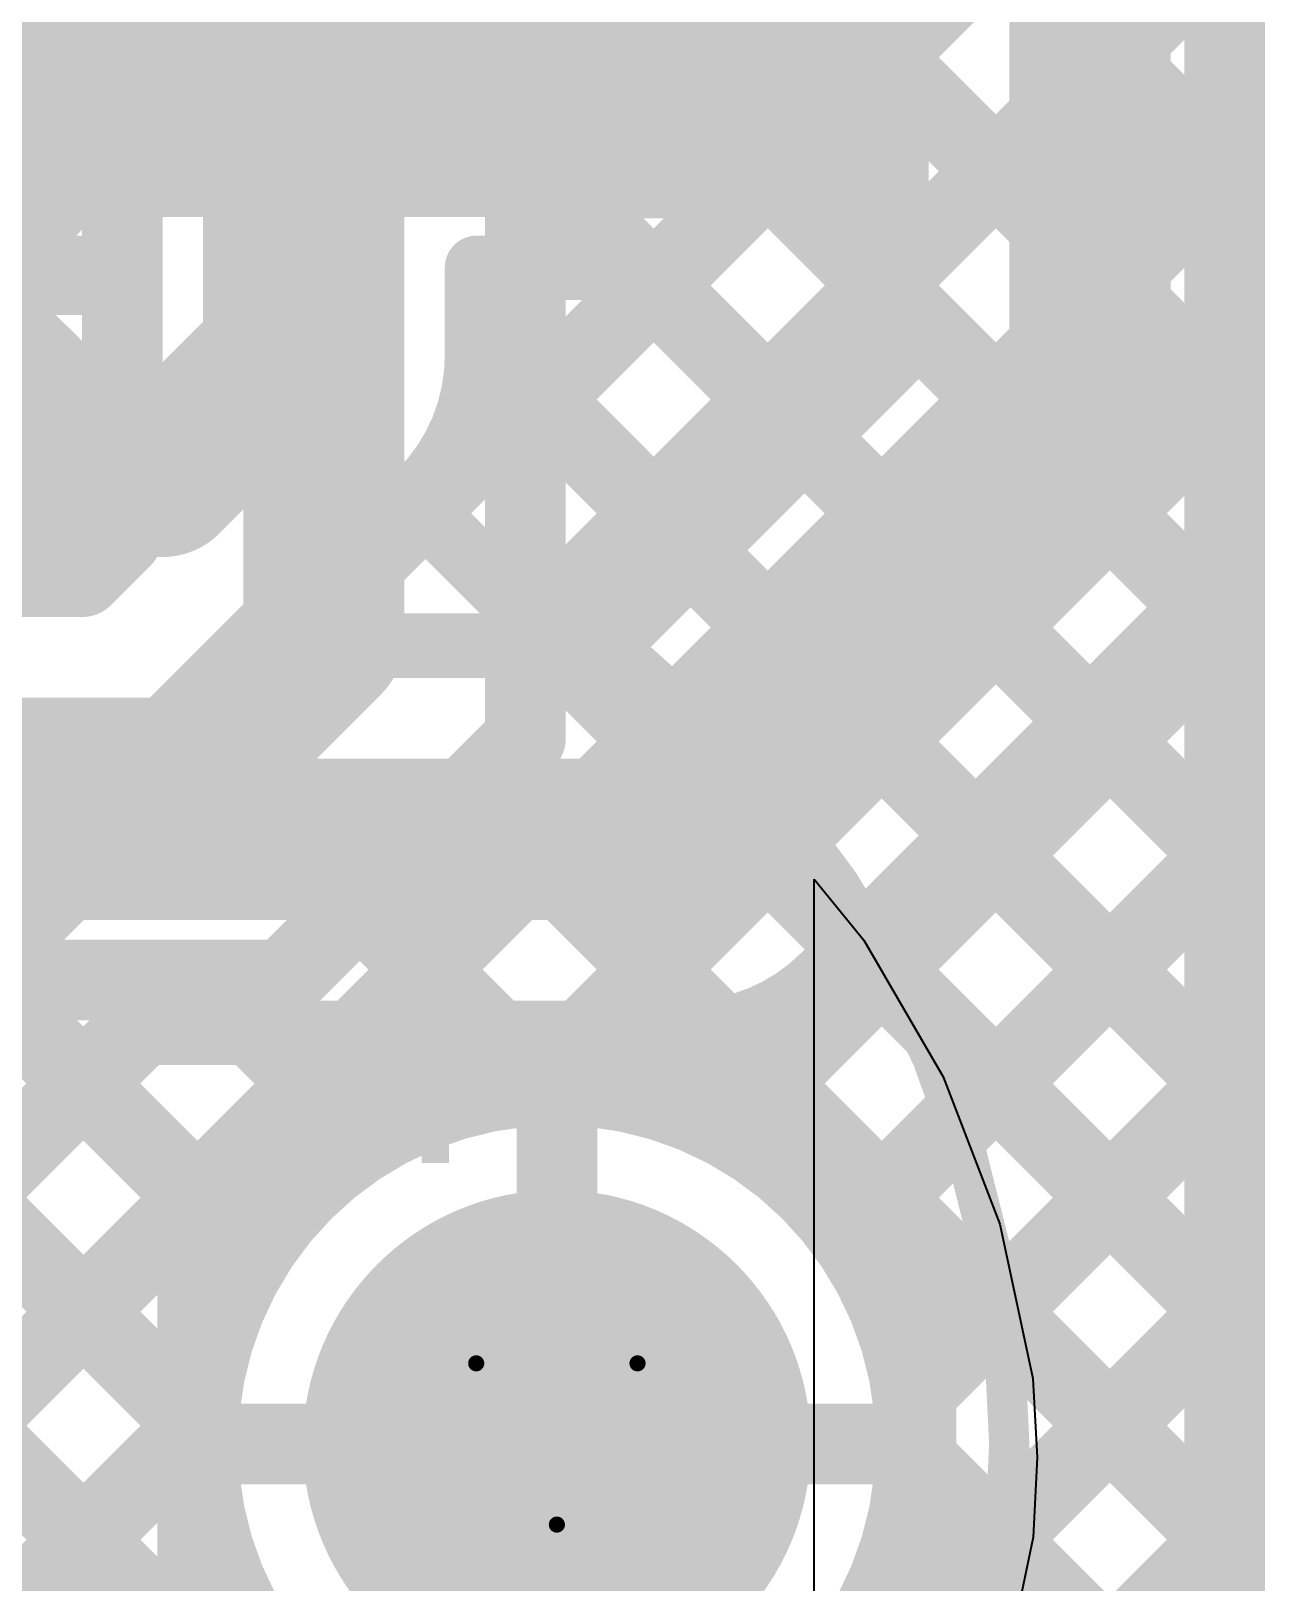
# Model space of a CAD drawing. Header units: inches. Extents: x -1.9 to 9.4, y 0 to 6.7.
# Drawn here: x 1.127 to 1.28, y 2.7237 to 2.9161 of the extents above; entities that cross this region are included whole.
import ezdxf

# ---------------------------------------------------------------- set-up
doc = ezdxf.new("R2010")
doc.units = ezdxf.units.IN
doc.header["$MEASUREMENT"] = 0
for name, color, linetype in [('Bottom Layer', 5, 'Continuous'), ('Bottom Solder', 6, 'Continuous'), ('Drill Drawing', 1, 'Continuous'), ('Multi-Layer', 9, 'Continuous'), ('Pad Holes', 156, 'Continuous'), ('Top Layer', 1, 'Continuous'), ('Top Overlay', 2, 'Continuous'), ('Top Paste', 8, 'Continuous'), ('Top Solder', 216, 'Continuous')]:
    doc.layers.add(name, color=color, linetype=linetype)
doc.styles.add('Arial', font='', dxfattribs={"height": 0.2})
doc.styles.get('Arial').set_extended_font_data('Arial')

# ---------------------------------------------------------------- blocks, each defined once
blk = doc.blocks.new('SMA_DO_214AC__24')
at = {"layer": 'Top Layer'}
blk.add_hatch(color=1, dxfattribs=at).paths.add_polyline_path([(-0.1063, 0.05512), (-0.04331, 0.05512), (-0.04331, -0.05512), (-0.1063, -0.05512)])
at = {"layer": 'Top Overlay'}
blk.add_hatch(color=2, dxfattribs=at).paths.add_polyline_path([(-0.15717, -0.06299), (-0.11122, -0.06299), (-0.11122, 0.06299), (-0.15717, 0.06299)])
at = {"layer": 'Top Paste'}
blk.add_hatch(color=8, dxfattribs=at).paths.add_polyline_path([(-0.1063, 0.05512), (-0.04331, 0.05512), (-0.04331, -0.05512), (-0.1063, -0.05512)])
at = {"layer": 'Top Solder'}
blk.add_hatch(color=216, dxfattribs=at).paths.add_polyline_path([(-0.1103, 0.05912), (-0.03931, 0.05912), (-0.03931, -0.05912), (-0.1103, -0.05912)])
at = {"layer": 'Top Overlay'}
blk.add_lwpolyline([(0.1119, 0.06034, 0.005, 0.005, 0), (-0.11745, 0.06034, 0.005, 0.005, 0)], format="xyseb", dxfattribs=at)
blk.add_lwpolyline([(-0.1187, 0.06034, 0.0025, 0.0025, 1), (-0.1162, 0.06034, 0.0025, 0.0025, 1)], format="xyseb", close=True, dxfattribs=at)
blk = doc.blocks.new('P______D6_3_L12___28')
at = {"layer": 'Bottom Layer'}
h = blk.add_hatch(color=5, dxfattribs=at)
edge = h.paths.add_edge_path()
edge.add_arc((0.0689, 0), 0.02953, 0, 360)
at = {"layer": 'Bottom Solder'}
h = blk.add_hatch(color=6, dxfattribs=at)
edge = h.paths.add_edge_path()
edge.add_arc((0.0689, 0), 0.0315, 0, 360)
at = {"layer": 'Multi-Layer'}
h = blk.add_hatch(color=9, dxfattribs=at)
edge = h.paths.add_edge_path()
edge.add_arc((0.0689, 0), 0.02953, 0, 360)
at = {"layer": 'Pad Holes'}
h = blk.add_hatch(color=7, dxfattribs=at)
edge = h.paths.add_edge_path()
edge.add_arc((0.0689, 0), 0.01772, 0, 360)
at = {"layer": 'Top Layer'}
h = blk.add_hatch(color=1, dxfattribs=at)
edge = h.paths.add_edge_path()
edge.add_arc((0.0689, 0), 0.02953, 0, 360)
at = {"layer": 'Top Solder'}
h = blk.add_hatch(color=216, dxfattribs=at)
edge = h.paths.add_edge_path()
edge.add_arc((0.0689, 0), 0.0315, 0, 360)
at = {"layer": 'Top Overlay'}
for p, q in [((0.10079, -0.07402), (0.10079, 0.07007)), ((0.10079, 0.07007), (0.10697, 0.06248)), ((0.10697, 0.06248), (0.1168, 0.04553)), ((0.1168, 0.04553), (0.12384, 0.02726)), ((0.12384, 0.02726), (0.12794, 0.0081)), ((0.12794, 0.0081), (0.12845, -0.00168)), ((0.12845, -0.00168), (0.12798, -0.01154)), ((0.12845, -0.00168), (0.12845, -0.00168)), ((0.12798, -0.01154), (0.12394, -0.03085))]:
    blk.add_line(p, q, dxfattribs=at)
for points in [[(0.125, -0.00001, 0.005, 0.005, 1), (-0.125, -0.00001, 0.005, 0.005, 1)], [(0.12375, -0.00001, 0.0025, 0.0025, 1), (0.12625, -0.00001, 0.0025, 0.0025, 1)]]:
    blk.add_lwpolyline(points, format="xyseb", close=True, dxfattribs=at)
at = {"layer": 'Top Overlay', "style": 'Arial'}
blk.add_text('-', height=0.03, rotation=90, dxfattribs=at).set_placement((0.06542, 0.03299))

msp = doc.modelspace()

# ---------------------------------------------------------------- linework, layer by layer
at = {"layer": 'Bottom Layer'}
for points in [[(1.27503, 2.09083, 0.01, 0.01, 0), (1.27503, 3.36951, 0.01, 0.01, 0)], [(1.16334, 2.84083, 0.02, 0.02, 0), (1.16334, 3.0533, 0.02, 0.02, 0)], [(1.13834, 2.85333, 0.01, 0.01, 0), (1.13834, 3.04061, 0.01, 0.01, 0)], [(1.18834, 2.85333, 0.01, 0.01, 0), (1.18834, 3.04061, 0.01, 0.01, 0)], [(1.18834, 2.98528, 0.01, 0.01, 0), (1.27503, 2.89859, 0.01, 0.01, 0)], [(1.18834, 2.89691, 0.01, 0.01, 0), (1.27503, 2.98359, 0.01, 0.01, 0)], [(1.18834, 2.95699, 0.01, 0.01, 0), (1.27503, 2.87031, 0.01, 0.01, 0)], [(1.18834, 2.86862, 0.01, 0.01, 0), (1.27503, 2.95531, 0.01, 0.01, 0)], [(1.09422, 2.88764, 0.01, 0.01, 0), (1.13834, 2.93176, 0.01, 0.01, 0)], [(1.10334, 2.92885, 0.01, 0.01, 0), (1.13834, 2.89385, 0.01, 0.01, 0)], [(1.18834, 2.92871, 0.01, 0.01, 0), (1.27503, 2.84202, 0.01, 0.01, 0)], [(1.18834, 2.84034, 0.01, 0.01, 0), (1.27503, 2.92703, 0.01, 0.01, 0)], [(1.09301, 2.9109, 0.01, 0.01, 0), (1.13834, 2.86557, 0.01, 0.01, 0)], [(1.11462, 2.87976, 0.01, 0.01, 0), (1.13834, 2.90348, 0.01, 0.01, 0)], [(1.18834, 2.90042, 0.01, 0.01, 0), (1.27503, 2.81374, 0.01, 0.01, 0)], [(1.09897, 2.72268, 0.01, 0.01, 0), (1.27503, 2.89874, 0.01, 0.01, 0)], [(1.12015, 2.857, 0.01, 0.01, 0), (1.13834, 2.87519, 0.01, 0.01, 0)], [(1.18834, 2.87214, 0.01, 0.01, 0), (1.27503, 2.78545, 0.01, 0.01, 0)], [(1.18992, 2.78535, 0.01, 0.01, 0), (1.27503, 2.87046, 0.01, 0.01, 0)], [(1.12015, 2.85548, 0.01, 0.01, 0), (1.12723, 2.84839, 0.01, 0.01, 0)], [(1.1334, 2.84839, 0.01, 0.01, 0), (1.13834, 2.85333, 0.01, 0.01, 0)], [(1.18834, 2.82833, 0.01, 0.01, 0), (1.18834, 2.85333, 0.01, 0.01, 0)], [(1.18834, 2.82833, 0.01, 0.01, 0), (1.18834, 2.85333, 0.01, 0.01, 0)], [(1.12015, 2.84839, 0.01, 0.01, 0), (1.1334, 2.84839, 0.01, 0.01, 0)], [(1.1459, 2.82339, 0.02, 0.02, 0), (1.16334, 2.84083, 0.02, 0.02, 0)], [(1.18834, 2.84385, 0.01, 0.01, 0), (1.27503, 2.75717, 0.01, 0.01, 0)], [(1.21635, 2.7835, 0.01, 0.01, 0), (1.27503, 2.84217, 0.01, 0.01, 0)], [(0.99822, 2.82339, 0.02, 0.02, 0), (1.1459, 2.82339, 0.02, 0.02, 0)], [(1.17584, 2.81583, 0.01, 0.01, 0), (1.18834, 2.82833, 0.01, 0.01, 0)], [(1.17584, 2.81583, 0.01, 0.01, 0), (1.18834, 2.82833, 0.01, 0.01, 0)], [(1.18196, 2.82195, 0.01, 0.01, 0), (1.27503, 2.72888, 0.01, 0.01, 0)], [(1.1709, 2.81089, 0.01, 0.01, 0), (1.17584, 2.81583, 0.01, 0.01, 0)], [(1.2305, 2.76936, 0.01, 0.01, 0), (1.27503, 2.81389, 0.01, 0.01, 0)], [(1.1584, 2.79839, 0.01, 0.01, 0), (1.1709, 2.81089, 0.01, 0.01, 0)], [(1.1584, 2.79839, 0.01, 0.01, 0), (1.1709, 2.81089, 0.01, 0.01, 0)], [(1.16782, 2.80781, 0.01, 0.01, 0), (1.19027, 2.78535, 0.01, 0.01, 0)], [(1.01072, 2.79839, 0.01, 0.01, 0), (1.1334, 2.79839, 0.01, 0.01, 0)], [(1.0641, 2.79839, 0.01, 0.01, 0), (1.27503, 2.58746, 0.01, 0.01, 0)], [(1.09238, 2.79839, 0.01, 0.01, 0), (1.14771, 2.74306, 0.01, 0.01, 0)], [(1.09897, 2.75097, 0.01, 0.01, 0), (1.14639, 2.79839, 0.01, 0.01, 0)], [(1.12067, 2.79839, 0.01, 0.01, 0), (1.15184, 2.76722, 0.01, 0.01, 0)], [(1.1334, 2.79839, 0.01, 0.01, 0), (1.1584, 2.79839, 0.01, 0.01, 0)], [(1.1334, 2.79839, 0.01, 0.01, 0), (1.1584, 2.79839, 0.01, 0.01, 0)], [(1.14895, 2.79839, 0.01, 0.01, 0), (1.16598, 2.78136, 0.01, 0.01, 0)], [(1.14771, 2.76309, 0.01, 0.01, 0), (1.16997, 2.78535, 0.01, 0.01, 0)], [(1.16997, 2.78535, 0.01, 0.01, 0), (1.2145, 2.78535, 0.01, 0.01, 0)], [(1.2145, 2.78535, 0.01, 0.01, 0), (1.23676, 2.76309, 0.01, 0.01, 0)], [(1.23676, 2.74734, 0.01, 0.01, 0), (1.27503, 2.7856, 0.01, 0.01, 0)], [(1.19224, 2.74083, 0.01, 0.01, 0), (1.19224, 2.78035, 0.01, 0.01, 0)], [(1.14771, 2.71856, 0.01, 0.01, 0), (1.14771, 2.76309, 0.01, 0.01, 0)], [(1.23676, 2.71856, 0.01, 0.01, 0), (1.23676, 2.76309, 0.01, 0.01, 0)], [(1.23676, 2.71906, 0.01, 0.01, 0), (1.27503, 2.75732, 0.01, 0.01, 0)], [(1.03448, 2.62991, 0.01, 0.01, 0), (1.14771, 2.74314, 0.01, 0.01, 0)], [(1.15271, 2.74083, 0.01, 0.01, 0), (1.19224, 2.74083, 0.01, 0.01, 0)], [(1.19224, 2.74083, 0.01, 0.01, 0), (1.23176, 2.74083, 0.01, 0.01, 0)], [(1.19224, 2.7013, 0.01, 0.01, 0), (1.19224, 2.74083, 0.01, 0.01, 0)], [(1.23676, 2.73886, 0.01, 0.01, 0), (1.27503, 2.7006, 0.01, 0.01, 0)], [(1.03334, 2.48735, 0.01, 0.01, 0), (1.27503, 2.72904, 0.01, 0.01, 0)], [(1.21401, 2.6963, 0.01, 0.01, 0), (1.23676, 2.71906, 0.01, 0.01, 0)]]:
    msp.add_lwpolyline(points, format="xyseb", dxfattribs=at)
for points in [[(1.13584, 2.90348, 0.005, 0.005, 1), (1.14084, 2.90348, 0.005, 0.005, 1)], [(1.18584, 2.90042, 0.005, 0.005, 1), (1.19084, 2.90042, 0.005, 0.005, 1)], [(1.27253, 2.89874, 0.005, 0.005, 1), (1.27753, 2.89874, 0.005, 0.005, 1)], [(1.27253, 2.89859, 0.005, 0.005, 1), (1.27753, 2.89859, 0.005, 0.005, 1)], [(1.18584, 2.89691, 0.005, 0.005, 1), (1.19084, 2.89691, 0.005, 0.005, 1)], [(1.13584, 2.89385, 0.005, 0.005, 1), (1.14084, 2.89385, 0.005, 0.005, 1)], [(1.13584, 2.87519, 0.005, 0.005, 1), (1.14084, 2.87519, 0.005, 0.005, 1)], [(1.18584, 2.87214, 0.005, 0.005, 1), (1.19084, 2.87214, 0.005, 0.005, 1)], [(1.27253, 2.87046, 0.005, 0.005, 1), (1.27753, 2.87046, 0.005, 0.005, 1)], [(1.27253, 2.87031, 0.005, 0.005, 1), (1.27753, 2.87031, 0.005, 0.005, 1)], [(1.18584, 2.86862, 0.005, 0.005, 1), (1.19084, 2.86862, 0.005, 0.005, 1)], [(1.13584, 2.86557, 0.005, 0.005, 1), (1.14084, 2.86557, 0.005, 0.005, 1)], [(1.13584, 2.85333, 0.005, 0.005, 1), (1.14084, 2.85333, 0.005, 0.005, 1)], [(1.13584, 2.85333, 0.005, 0.005, 1), (1.14084, 2.85333, 0.005, 0.005, 1)], [(1.18584, 2.85333, 0.005, 0.005, 1), (1.19084, 2.85333, 0.005, 0.005, 1)], [(1.18584, 2.85333, 0.005, 0.005, 1), (1.19084, 2.85333, 0.005, 0.005, 1)], [(1.18584, 2.85333, 0.005, 0.005, 1), (1.19084, 2.85333, 0.005, 0.005, 1)], [(1.12473, 2.84839, 0.005, 0.005, 1), (1.12973, 2.84839, 0.005, 0.005, 1)], [(1.1309, 2.84839, 0.005, 0.005, 1), (1.1359, 2.84839, 0.005, 0.005, 1)], [(1.1309, 2.84839, 0.005, 0.005, 1), (1.1359, 2.84839, 0.005, 0.005, 1)], [(1.15834, 2.84083, 0.01, 0.01, 1), (1.16834, 2.84083, 0.01, 0.01, 1)], [(1.15834, 2.84083, 0.01, 0.01, 1), (1.16834, 2.84083, 0.01, 0.01, 1)], [(1.18584, 2.84385, 0.005, 0.005, 1), (1.19084, 2.84385, 0.005, 0.005, 1)], [(1.27253, 2.84217, 0.005, 0.005, 1), (1.27753, 2.84217, 0.005, 0.005, 1)], [(1.27253, 2.84202, 0.005, 0.005, 1), (1.27753, 2.84202, 0.005, 0.005, 1)], [(1.18584, 2.84034, 0.005, 0.005, 1), (1.19084, 2.84034, 0.005, 0.005, 1)], [(1.1409, 2.82339, 0.01, 0.01, 1), (1.1509, 2.82339, 0.01, 0.01, 1)], [(1.1409, 2.82339, 0.01, 0.01, 1), (1.1509, 2.82339, 0.01, 0.01, 1)], [(1.18584, 2.82833, 0.005, 0.005, 1), (1.19084, 2.82833, 0.005, 0.005, 1)], [(1.18584, 2.82833, 0.005, 0.005, 1), (1.19084, 2.82833, 0.005, 0.005, 1)], [(1.18584, 2.82833, 0.005, 0.005, 1), (1.19084, 2.82833, 0.005, 0.005, 1)], [(1.18584, 2.82833, 0.005, 0.005, 1), (1.19084, 2.82833, 0.005, 0.005, 1)], [(1.17946, 2.82195, 0.005, 0.005, 1), (1.18446, 2.82195, 0.005, 0.005, 1)], [(1.17334, 2.81583, 0.005, 0.005, 1), (1.17834, 2.81583, 0.005, 0.005, 1)], [(1.17334, 2.81583, 0.005, 0.005, 1), (1.17834, 2.81583, 0.005, 0.005, 1)], [(1.17334, 2.81583, 0.005, 0.005, 1), (1.17834, 2.81583, 0.005, 0.005, 1)], [(1.27253, 2.81389, 0.005, 0.005, 1), (1.27753, 2.81389, 0.005, 0.005, 1)], [(1.27253, 2.81374, 0.005, 0.005, 1), (1.27753, 2.81374, 0.005, 0.005, 1)], [(1.1684, 2.81089, 0.005, 0.005, 1), (1.1734, 2.81089, 0.005, 0.005, 1)], [(1.1684, 2.81089, 0.005, 0.005, 1), (1.1734, 2.81089, 0.005, 0.005, 1)], [(1.1684, 2.81089, 0.005, 0.005, 1), (1.1734, 2.81089, 0.005, 0.005, 1)], [(1.16532, 2.80781, 0.005, 0.005, 1), (1.17032, 2.80781, 0.005, 0.005, 1)], [(1.1309, 2.79839, 0.005, 0.005, 1), (1.1359, 2.79839, 0.005, 0.005, 1)], [(1.1309, 2.79839, 0.005, 0.005, 1), (1.1359, 2.79839, 0.005, 0.005, 1)], [(1.1309, 2.79839, 0.005, 0.005, 1), (1.1359, 2.79839, 0.005, 0.005, 1)], [(1.14389, 2.79839, 0.005, 0.005, 1), (1.14889, 2.79839, 0.005, 0.005, 1)], [(1.14645, 2.79839, 0.005, 0.005, 1), (1.15145, 2.79839, 0.005, 0.005, 1)], [(1.1559, 2.79839, 0.005, 0.005, 1), (1.1609, 2.79839, 0.005, 0.005, 1)], [(1.1559, 2.79839, 0.005, 0.005, 1), (1.1609, 2.79839, 0.005, 0.005, 1)], [(1.1559, 2.79839, 0.005, 0.005, 1), (1.1609, 2.79839, 0.005, 0.005, 1)], [(1.1559, 2.79839, 0.005, 0.005, 1), (1.1609, 2.79839, 0.005, 0.005, 1)], [(1.16747, 2.78535, 0.005, 0.005, 1), (1.17247, 2.78535, 0.005, 0.005, 1)], [(1.16747, 2.78535, 0.005, 0.005, 1), (1.17247, 2.78535, 0.005, 0.005, 1)], [(1.18742, 2.78535, 0.005, 0.005, 1), (1.19242, 2.78535, 0.005, 0.005, 1)], [(1.18777, 2.78535, 0.005, 0.005, 1), (1.19277, 2.78535, 0.005, 0.005, 1)], [(1.212, 2.78535, 0.005, 0.005, 1), (1.217, 2.78535, 0.005, 0.005, 1)], [(1.212, 2.78535, 0.005, 0.005, 1), (1.217, 2.78535, 0.005, 0.005, 1)], [(1.27253, 2.7856, 0.005, 0.005, 1), (1.27753, 2.7856, 0.005, 0.005, 1)], [(1.27253, 2.78545, 0.005, 0.005, 1), (1.27753, 2.78545, 0.005, 0.005, 1)], [(1.21385, 2.7835, 0.005, 0.005, 1), (1.21885, 2.7835, 0.005, 0.005, 1)], [(1.16348, 2.78136, 0.005, 0.005, 1), (1.16848, 2.78136, 0.005, 0.005, 1)], [(1.18974, 2.78035, 0.005, 0.005, 1), (1.19474, 2.78035, 0.005, 0.005, 1)], [(1.228, 2.76936, 0.005, 0.005, 1), (1.233, 2.76936, 0.005, 0.005, 1)], [(1.14934, 2.76722, 0.005, 0.005, 1), (1.15434, 2.76722, 0.005, 0.005, 1)], [(1.14521, 2.76309, 0.005, 0.005, 1), (1.15021, 2.76309, 0.005, 0.005, 1)], [(1.14521, 2.76309, 0.005, 0.005, 1), (1.15021, 2.76309, 0.005, 0.005, 1)], [(1.23426, 2.76309, 0.005, 0.005, 1), (1.23926, 2.76309, 0.005, 0.005, 1)], [(1.23426, 2.76309, 0.005, 0.005, 1), (1.23926, 2.76309, 0.005, 0.005, 1)], [(1.27253, 2.75732, 0.005, 0.005, 1), (1.27753, 2.75732, 0.005, 0.005, 1)], [(1.27253, 2.75717, 0.005, 0.005, 1), (1.27753, 2.75717, 0.005, 0.005, 1)], [(1.23426, 2.74734, 0.005, 0.005, 1), (1.23926, 2.74734, 0.005, 0.005, 1)], [(1.14521, 2.74314, 0.005, 0.005, 1), (1.15021, 2.74314, 0.005, 0.005, 1)], [(1.14521, 2.74306, 0.005, 0.005, 1), (1.15021, 2.74306, 0.005, 0.005, 1)], [(1.15021, 2.74083, 0.005, 0.005, 1), (1.15521, 2.74083, 0.005, 0.005, 1)], [(1.18974, 2.74083, 0.005, 0.005, 1), (1.19474, 2.74083, 0.005, 0.005, 1)], [(1.18974, 2.74083, 0.005, 0.005, 1), (1.19474, 2.74083, 0.005, 0.005, 1)], [(1.18974, 2.74083, 0.005, 0.005, 1), (1.19474, 2.74083, 0.005, 0.005, 1)], [(1.18974, 2.74083, 0.005, 0.005, 1), (1.19474, 2.74083, 0.005, 0.005, 1)], [(1.22926, 2.74083, 0.005, 0.005, 1), (1.23426, 2.74083, 0.005, 0.005, 1)], [(1.23426, 2.73886, 0.005, 0.005, 1), (1.23926, 2.73886, 0.005, 0.005, 1)], [(1.27253, 2.72904, 0.005, 0.005, 1), (1.27753, 2.72904, 0.005, 0.005, 1)], [(1.27253, 2.72888, 0.005, 0.005, 1), (1.27753, 2.72888, 0.005, 0.005, 1)], [(1.23426, 2.71906, 0.005, 0.005, 1), (1.23926, 2.71906, 0.005, 0.005, 1)], [(1.23426, 2.71906, 0.005, 0.005, 1), (1.23926, 2.71906, 0.005, 0.005, 1)]]:
    msp.add_lwpolyline(points, format="xyseb", close=True, dxfattribs=at)
at = {"layer": 'Drill Drawing'}
for points in [[(1.18224, 2.75083, 0.002, 0.002, 0), (1.20224, 2.75083, 0.002, 0.002, 0)], [(1.18224, 2.75083, 0.002, 0.002, 0), (1.19224, 2.73083, 0.002, 0.002, 0)], [(1.19224, 2.73083, 0.002, 0.002, 0), (1.20224, 2.75083, 0.002, 0.002, 0)]]:
    msp.add_lwpolyline(points, format="xyseb", dxfattribs=at)
for points in [[(1.18174, 2.75083, 0.001, 0.001, 1), (1.18274, 2.75083, 0.001, 0.001, 1)], [(1.18174, 2.75083, 0.001, 0.001, 1), (1.18274, 2.75083, 0.001, 0.001, 1)], [(1.20174, 2.75083, 0.001, 0.001, 1), (1.20274, 2.75083, 0.001, 0.001, 1)], [(1.20174, 2.75083, 0.001, 0.001, 1), (1.20274, 2.75083, 0.001, 0.001, 1)], [(1.19174, 2.73083, 0.001, 0.001, 1), (1.19274, 2.73083, 0.001, 0.001, 1)], [(1.19174, 2.73083, 0.001, 0.001, 1), (1.19274, 2.73083, 0.001, 0.001, 1)]]:
    msp.add_lwpolyline(points, format="xyseb", close=True, dxfattribs=at)
at = {"layer": 'Top Layer'}
for points in [[(1.25834, 2.86583, 0.02, 0.02, 0), (1.25834, 3.16833, 0.02, 0.02, 0)], [(1.23434, 2.87577, 0.008, 0.008, 0), (1.23434, 3.06421, 0.008, 0.008, 0)], [(1.19864, 2.88671, 0.008, 0.008, 0), (1.19864, 3.02494, 0.008, 0.008, 0)], [(1.15834, 2.87583, 0.02, 0.02, 0), (1.15834, 2.95063, 0.02, 0.02, 0)], [(1.19864, 2.94669, 0.008, 0.008, 0), (1.23434, 2.91099, 0.008, 0.008, 0)], [(1.19864, 2.90721, 0.008, 0.008, 0), (1.23434, 2.94291, 0.008, 0.008, 0)], [(1.19864, 2.91841, 0.008, 0.008, 0), (1.23434, 2.88271, 0.008, 0.008, 0)], [(1.15954, 2.83983, 0.008, 0.008, 0), (1.23434, 2.91462, 0.008, 0.008, 0)], [(1.19864, 2.89012, 0.008, 0.008, 0), (1.22367, 2.8651, 0.008, 0.008, 0)], [(1.10765, 2.88671, 0.008, 0.008, 0), (1.13434, 2.88671, 0.008, 0.008, 0)], [(1.18234, 2.88671, 0.008, 0.008, 0), (1.19864, 2.88671, 0.008, 0.008, 0)], [(1.18234, 2.87583, 0.008, 0.008, 0), (1.18234, 2.88671, 0.008, 0.008, 0)], [(1.18783, 2.83983, 0.008, 0.008, 0), (1.23434, 2.88634, 0.008, 0.008, 0)], [(1.10284, 2.88483, 0.008, 0.008, 0), (1.1334, 2.88483, 0.008, 0.008, 0)], [(1.14334, 2.86083, 0.02, 0.02, 0), (1.15834, 2.87583, 0.02, 0.02, 0)], [(1.18234, 2.87814, 0.008, 0.008, 0), (1.20952, 2.85095, 0.008, 0.008, 0)], [(1.18234, 2.87583, 0.008, 0.008, -0.198912), (1.17531, 2.85886, 0.008, 0.008, 0)], [(1.18234, 2.87583, 0.008, 0.008, -0.198912), (1.17531, 2.85886, 0.008, 0.008, 0)], [(1.1984, 2.83983, 0.008, 0.008, 0), (1.23434, 2.87577, 0.008, 0.008, 0)], [(1.20834, 2.81583, 0.02, 0.02, 0), (1.25834, 2.86583, 0.02, 0.02, 0)], [(1.09334, 2.86083, 0.02, 0.02, 0), (1.14334, 2.86083, 0.02, 0.02, 0)], [(1.16031, 2.84386, 0.008, 0.008, 0), (1.17531, 2.85886, 0.008, 0.008, 0)], [(1.17432, 2.85787, 0.008, 0.008, 0), (1.19237, 2.83983, 0.008, 0.008, 0)], [(1.22531, 2.79886, 0.008, 0.008, 0), (1.27531, 2.84886, 0.008, 0.008, 0)], [(1.27605, 2.09083, 0.008, 0.008, 0), (1.27605, 2.84963, 0.008, 0.008, 0)], [(1.27175, 2.8453, 0.008, 0.008, 0), (1.27605, 2.841, 0.008, 0.008, 0)], [(1.16031, 2.84386, 0.008, 0.008, -0.070124), (1.15496, 2.83983, 0.008, 0.008, 0)], [(1.16031, 2.84386, 0.008, 0.008, -0.070124), (1.15496, 2.83983, 0.008, 0.008, 0)], [(1.16018, 2.84373, 0.008, 0.008, 0), (1.16408, 2.83983, 0.008, 0.008, 0)], [(1.2123, 2.77945, 0.008, 0.008, 0), (1.27605, 2.84319, 0.008, 0.008, 0)], [(1.15496, 2.83983, 0.008, 0.008, 0), (1.1984, 2.83983, 0.008, 0.008, 0)], [(1.25761, 2.83115, 0.008, 0.008, 0), (1.27605, 2.81272, 0.008, 0.008, 0)], [(1.05444, 2.74083, 0.02, 0.02, 0), (1.12944, 2.81583, 0.02, 0.02, 0)], [(1.12944, 2.81583, 0.02, 0.02, 0), (1.20834, 2.81583, 0.02, 0.02, 0)], [(1.24347, 2.81701, 0.008, 0.008, 0), (1.27605, 2.78443, 0.008, 0.008, 0)], [(1.22749, 2.76635, 0.008, 0.008, 0), (1.27605, 2.81491, 0.008, 0.008, 0)], [(1.22932, 2.80287, 0.008, 0.008, 0), (1.27605, 2.75615, 0.008, 0.008, 0)], [(1.22531, 2.79886, 0.008, 0.008, -0.198912), (1.20834, 2.79183, 0.008, 0.008, 0)], [(1.22531, 2.79886, 0.008, 0.008, -0.198912), (1.20834, 2.79183, 0.008, 0.008, 0)], [(1.07844, 2.70216, 0.008, 0.008, 0), (1.16811, 2.79183, 0.008, 0.008, 0)], [(1.09709, 2.74953, 0.008, 0.008, 0), (1.13938, 2.79183, 0.008, 0.008, 0)], [(1.09716, 2.74916, 0.008, 0.008, 0), (1.13983, 2.79183, 0.008, 0.008, 0)], [(1.13938, 2.79183, 0.008, 0.008, 0), (1.20834, 2.79183, 0.008, 0.008, 0)], [(1.15551, 2.79183, 0.008, 0.008, 0), (1.16944, 2.7779, 0.008, 0.008, 0)], [(1.1838, 2.79183, 0.008, 0.008, 0), (1.19128, 2.78434, 0.008, 0.008, 0)], [(1.18879, 2.78422, 0.008, 0.008, 0), (1.1964, 2.79183, 0.008, 0.008, 0)], [(1.21183, 2.79208, 0.008, 0.008, 0), (1.27605, 2.72786, 0.008, 0.008, 0)], [(1.13331, 2.78575, 0.008, 0.008, 0), (1.15526, 2.76379, 0.008, 0.008, 0)], [(1.23545, 2.74603, 0.008, 0.008, 0), (1.27605, 2.78662, 0.008, 0.008, 0)], [(1.19224, 2.74083, 0.01, 0.01, 0), (1.19224, 2.78035, 0.01, 0.01, 0)], [(1.11916, 2.77161, 0.008, 0.008, 0), (1.14873, 2.74205, 0.008, 0.008, 0)], [(1.07844, 2.56074, 0.008, 0.008, 0), (1.27605, 2.75834, 0.008, 0.008, 0)], [(1.10502, 2.75747, 0.008, 0.008, 0), (1.27605, 2.58644, 0.008, 0.008, 0)], [(1.19224, 2.52871, 0.02, 0.02, 0), (1.19224, 2.74083, 0.02, 0.02, 0)], [(1.07844, 2.67387, 0.008, 0.008, 0), (1.14885, 2.74428, 0.008, 0.008, 0)], [(1.15271, 2.74083, 0.01, 0.01, 0), (1.19224, 2.74083, 0.01, 0.01, 0)], [(1.19224, 2.74083, 0.01, 0.01, 0), (1.23176, 2.74083, 0.01, 0.01, 0)], [(1.19224, 2.7013, 0.01, 0.01, 0), (1.19224, 2.74083, 0.01, 0.01, 0)], [(1.23575, 2.73987, 0.008, 0.008, 0), (1.27605, 2.69958, 0.008, 0.008, 0)], [(1.07844, 2.53245, 0.008, 0.008, 0), (1.27605, 2.73006, 0.008, 0.008, 0)], [(1.07844, 2.64559, 0.008, 0.008, 0), (1.15361, 2.72076, 0.008, 0.008, 0)]]:
    msp.add_lwpolyline(points, format="xyseb", dxfattribs=at)
for points in [[(1.19664, 2.91841, 0.004, 0.004, 1), (1.20064, 2.91841, 0.004, 0.004, 1)], [(1.23234, 2.91462, 0.004, 0.004, 1), (1.23634, 2.91462, 0.004, 0.004, 1)], [(1.23234, 2.91099, 0.004, 0.004, 1), (1.23634, 2.91099, 0.004, 0.004, 1)], [(1.19664, 2.90721, 0.004, 0.004, 1), (1.20064, 2.90721, 0.004, 0.004, 1)], [(1.19664, 2.89012, 0.004, 0.004, 1), (1.20064, 2.89012, 0.004, 0.004, 1)], [(1.13234, 2.88671, 0.004, 0.004, 1), (1.13634, 2.88671, 0.004, 0.004, 1)], [(1.18034, 2.88671, 0.004, 0.004, 1), (1.18434, 2.88671, 0.004, 0.004, 1)], [(1.18034, 2.88671, 0.004, 0.004, 1), (1.18434, 2.88671, 0.004, 0.004, 1)], [(1.19664, 2.88671, 0.004, 0.004, 1), (1.20064, 2.88671, 0.004, 0.004, 1)], [(1.19664, 2.88671, 0.004, 0.004, 1), (1.20064, 2.88671, 0.004, 0.004, 1)], [(1.23234, 2.88634, 0.004, 0.004, 1), (1.23634, 2.88634, 0.004, 0.004, 1)], [(1.1314, 2.88483, 0.004, 0.004, 1), (1.1354, 2.88483, 0.004, 0.004, 1)], [(1.15334, 2.87583, 0.01, 0.01, 1), (1.16334, 2.87583, 0.01, 0.01, 1)], [(1.15334, 2.87583, 0.01, 0.01, 1), (1.16334, 2.87583, 0.01, 0.01, 1)], [(1.23234, 2.88271, 0.004, 0.004, 1), (1.23634, 2.88271, 0.004, 0.004, 1)], [(1.18034, 2.87814, 0.004, 0.004, 1), (1.18434, 2.87814, 0.004, 0.004, 1)], [(1.18034, 2.87583, 0.004, 0.004, 1), (1.18434, 2.87583, 0.004, 0.004, 1)], [(1.18034, 2.87583, 0.004, 0.004, 1), (1.18434, 2.87583, 0.004, 0.004, 1)], [(1.18034, 2.87583, 0.004, 0.004, 1), (1.18434, 2.87583, 0.004, 0.004, 1)], [(1.23234, 2.87577, 0.004, 0.004, 1), (1.23634, 2.87577, 0.004, 0.004, 1)], [(1.23234, 2.87577, 0.004, 0.004, 1), (1.23634, 2.87577, 0.004, 0.004, 1)], [(1.25334, 2.86583, 0.01, 0.01, 1), (1.26334, 2.86583, 0.01, 0.01, 1)], [(1.25334, 2.86583, 0.01, 0.01, 1), (1.26334, 2.86583, 0.01, 0.01, 1)], [(1.13834, 2.86083, 0.01, 0.01, 1), (1.14834, 2.86083, 0.01, 0.01, 1)], [(1.13834, 2.86083, 0.01, 0.01, 1), (1.14834, 2.86083, 0.01, 0.01, 1)], [(1.22167, 2.8651, 0.004, 0.004, 1), (1.22567, 2.8651, 0.004, 0.004, 1)], [(1.17331, 2.85886, 0.004, 0.004, 1), (1.17731, 2.85886, 0.004, 0.004, 1)], [(1.17331, 2.85886, 0.004, 0.004, 1), (1.17731, 2.85886, 0.004, 0.004, 1)], [(1.17331, 2.85886, 0.004, 0.004, 1), (1.17731, 2.85886, 0.004, 0.004, 1)], [(1.17232, 2.85787, 0.004, 0.004, 1), (1.17632, 2.85787, 0.004, 0.004, 1)], [(1.20752, 2.85095, 0.004, 0.004, 1), (1.21152, 2.85095, 0.004, 0.004, 1)], [(1.27331, 2.84886, 0.004, 0.004, 1), (1.27731, 2.84886, 0.004, 0.004, 1)], [(1.27405, 2.84963, 0.004, 0.004, 1), (1.27805, 2.84963, 0.004, 0.004, 1)], [(1.26975, 2.8453, 0.004, 0.004, 1), (1.27375, 2.8453, 0.004, 0.004, 1)], [(1.15818, 2.84373, 0.004, 0.004, 1), (1.16218, 2.84373, 0.004, 0.004, 1)], [(1.15831, 2.84386, 0.004, 0.004, 1), (1.16231, 2.84386, 0.004, 0.004, 1)], [(1.15831, 2.84386, 0.004, 0.004, 1), (1.16231, 2.84386, 0.004, 0.004, 1)], [(1.15831, 2.84386, 0.004, 0.004, 1), (1.16231, 2.84386, 0.004, 0.004, 1)], [(1.27405, 2.84319, 0.004, 0.004, 1), (1.27805, 2.84319, 0.004, 0.004, 1)], [(1.27405, 2.841, 0.004, 0.004, 1), (1.27805, 2.841, 0.004, 0.004, 1)], [(1.15296, 2.83983, 0.004, 0.004, 1), (1.15696, 2.83983, 0.004, 0.004, 1)], [(1.15296, 2.83983, 0.004, 0.004, 1), (1.15696, 2.83983, 0.004, 0.004, 1)], [(1.15296, 2.83983, 0.004, 0.004, 1), (1.15696, 2.83983, 0.004, 0.004, 1)], [(1.15754, 2.83983, 0.004, 0.004, 1), (1.16154, 2.83983, 0.004, 0.004, 1)], [(1.16208, 2.83983, 0.004, 0.004, 1), (1.16608, 2.83983, 0.004, 0.004, 1)], [(1.18583, 2.83983, 0.004, 0.004, 1), (1.18983, 2.83983, 0.004, 0.004, 1)], [(1.19037, 2.83983, 0.004, 0.004, 1), (1.19437, 2.83983, 0.004, 0.004, 1)], [(1.1964, 2.83983, 0.004, 0.004, 1), (1.2004, 2.83983, 0.004, 0.004, 1)], [(1.1964, 2.83983, 0.004, 0.004, 1), (1.2004, 2.83983, 0.004, 0.004, 1)], [(1.25561, 2.83115, 0.004, 0.004, 1), (1.25961, 2.83115, 0.004, 0.004, 1)], [(1.12444, 2.81583, 0.01, 0.01, 1), (1.13444, 2.81583, 0.01, 0.01, 1)], [(1.12444, 2.81583, 0.01, 0.01, 1), (1.13444, 2.81583, 0.01, 0.01, 1)], [(1.20334, 2.81583, 0.01, 0.01, 1), (1.21334, 2.81583, 0.01, 0.01, 1)], [(1.20334, 2.81583, 0.01, 0.01, 1), (1.21334, 2.81583, 0.01, 0.01, 1)], [(1.24147, 2.81701, 0.004, 0.004, 1), (1.24547, 2.81701, 0.004, 0.004, 1)], [(1.27405, 2.81491, 0.004, 0.004, 1), (1.27805, 2.81491, 0.004, 0.004, 1)], [(1.27405, 2.81272, 0.004, 0.004, 1), (1.27805, 2.81272, 0.004, 0.004, 1)], [(1.22732, 2.80287, 0.004, 0.004, 1), (1.23132, 2.80287, 0.004, 0.004, 1)], [(1.22331, 2.79886, 0.004, 0.004, 1), (1.22731, 2.79886, 0.004, 0.004, 1)], [(1.22331, 2.79886, 0.004, 0.004, 1), (1.22731, 2.79886, 0.004, 0.004, 1)], [(1.22331, 2.79886, 0.004, 0.004, 1), (1.22731, 2.79886, 0.004, 0.004, 1)], [(1.13738, 2.79183, 0.004, 0.004, 1), (1.14138, 2.79183, 0.004, 0.004, 1)], [(1.13738, 2.79183, 0.004, 0.004, 1), (1.14138, 2.79183, 0.004, 0.004, 1)], [(1.13783, 2.79183, 0.004, 0.004, 1), (1.14183, 2.79183, 0.004, 0.004, 1)], [(1.15351, 2.79183, 0.004, 0.004, 1), (1.15751, 2.79183, 0.004, 0.004, 1)], [(1.16611, 2.79183, 0.004, 0.004, 1), (1.17011, 2.79183, 0.004, 0.004, 1)], [(1.1818, 2.79183, 0.004, 0.004, 1), (1.1858, 2.79183, 0.004, 0.004, 1)], [(1.1944, 2.79183, 0.004, 0.004, 1), (1.1984, 2.79183, 0.004, 0.004, 1)], [(1.20634, 2.79183, 0.004, 0.004, 1), (1.21034, 2.79183, 0.004, 0.004, 1)], [(1.20634, 2.79183, 0.004, 0.004, 1), (1.21034, 2.79183, 0.004, 0.004, 1)], [(1.20634, 2.79183, 0.004, 0.004, 1), (1.21034, 2.79183, 0.004, 0.004, 1)], [(1.20983, 2.79208, 0.004, 0.004, 1), (1.21383, 2.79208, 0.004, 0.004, 1)], [(1.13131, 2.78575, 0.004, 0.004, 1), (1.13531, 2.78575, 0.004, 0.004, 1)], [(1.27405, 2.78662, 0.004, 0.004, 1), (1.27805, 2.78662, 0.004, 0.004, 1)], [(1.23576, 2.74083, 0.008, 0.008, 1), (1.14871, 2.74083, 0.008, 0.008, 1)], [(1.18679, 2.78422, 0.004, 0.004, 1), (1.19079, 2.78422, 0.004, 0.004, 1)], [(1.18928, 2.78434, 0.004, 0.004, 1), (1.19328, 2.78434, 0.004, 0.004, 1)], [(1.27405, 2.78443, 0.004, 0.004, 1), (1.27805, 2.78443, 0.004, 0.004, 1)], [(1.18974, 2.78035, 0.005, 0.005, 1), (1.19474, 2.78035, 0.005, 0.005, 1)], [(1.2103, 2.77945, 0.004, 0.004, 1), (1.2143, 2.77945, 0.004, 0.004, 1)], [(1.16744, 2.7779, 0.004, 0.004, 1), (1.17144, 2.7779, 0.004, 0.004, 1)], [(1.22549, 2.76635, 0.004, 0.004, 1), (1.22949, 2.76635, 0.004, 0.004, 1)], [(1.15326, 2.76379, 0.004, 0.004, 1), (1.15726, 2.76379, 0.004, 0.004, 1)], [(1.27405, 2.75834, 0.004, 0.004, 1), (1.27805, 2.75834, 0.004, 0.004, 1)], [(1.27405, 2.75615, 0.004, 0.004, 1), (1.27805, 2.75615, 0.004, 0.004, 1)], [(1.18724, 2.74083, 0.01, 0.01, 1), (1.19724, 2.74083, 0.01, 0.01, 1)], [(1.23345, 2.74603, 0.004, 0.004, 1), (1.23745, 2.74603, 0.004, 0.004, 1)], [(1.14685, 2.74428, 0.004, 0.004, 1), (1.15085, 2.74428, 0.004, 0.004, 1)], [(1.14673, 2.74205, 0.004, 0.004, 1), (1.15073, 2.74205, 0.004, 0.004, 1)], [(1.15021, 2.74083, 0.005, 0.005, 1), (1.15521, 2.74083, 0.005, 0.005, 1)], [(1.18974, 2.74083, 0.005, 0.005, 1), (1.19474, 2.74083, 0.005, 0.005, 1)], [(1.18974, 2.74083, 0.005, 0.005, 1), (1.19474, 2.74083, 0.005, 0.005, 1)], [(1.18974, 2.74083, 0.005, 0.005, 1), (1.19474, 2.74083, 0.005, 0.005, 1)], [(1.18974, 2.74083, 0.005, 0.005, 1), (1.19474, 2.74083, 0.005, 0.005, 1)], [(1.22926, 2.74083, 0.005, 0.005, 1), (1.23426, 2.74083, 0.005, 0.005, 1)], [(1.14671, 2.74083, 0.004, 0.004, 1), (1.15071, 2.74083, 0.004, 0.004, 1)], [(1.23375, 2.73987, 0.004, 0.004, 1), (1.23775, 2.73987, 0.004, 0.004, 1)], [(1.23376, 2.74083, 0.004, 0.004, 1), (1.23776, 2.74083, 0.004, 0.004, 1)], [(1.27405, 2.73006, 0.004, 0.004, 1), (1.27805, 2.73006, 0.004, 0.004, 1)], [(1.27405, 2.72786, 0.004, 0.004, 1), (1.27805, 2.72786, 0.004, 0.004, 1)], [(1.15161, 2.72076, 0.004, 0.004, 1), (1.15561, 2.72076, 0.004, 0.004, 1)]]:
    msp.add_lwpolyline(points, format="xyseb", close=True, dxfattribs=at)

# ---------------------------------------------------------------- block references
at = {"rotation": 180}
msp.add_blockref('SMA_DO_214AC__24', (1.07834, 2.95583), dxfattribs=at)
msp.add_blockref('P______D6_3_L12___28', (1.12334, 2.74083))

doc.saveas('drawing.dxf')
